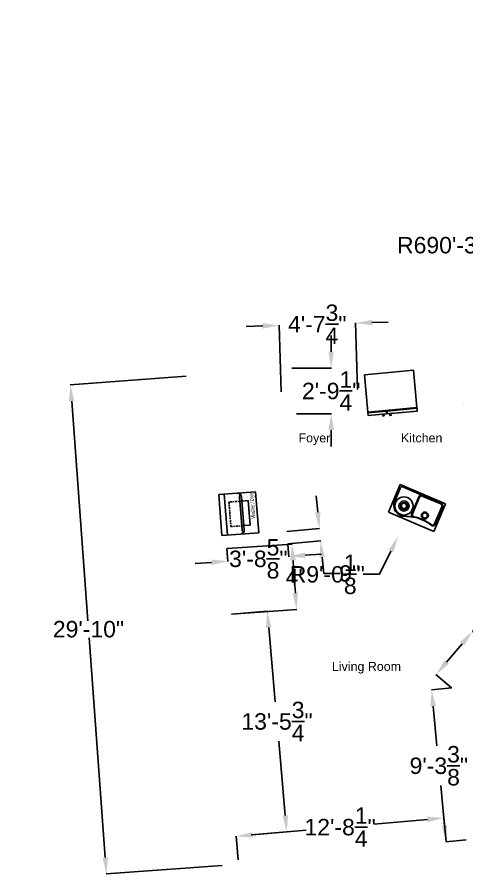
# Model space of a CAD drawing. Header units: inches. Extents: x 49 to 4147, y 45 to 8713.
# Drawn here: x 1248 to 1576, y 87 to 712 of the extents above; entities that cross this region are included whole.
import ezdxf

# ---------------------------------------------------------------- set-up
doc = ezdxf.new("R2010")
doc.units = ezdxf.units.IN
doc.header["$LTSCALE"] = 10
doc.header["$MEASUREMENT"] = 0
doc.linetypes.add('HIDDEN2', pattern=[0.1875, 0.125, -0.0625])
doc.layers.add('app-u5', color=7, linetype='Continuous')
doc.layers.add('dim-u5', color=7, linetype='Continuous')
doc.layers.get('0').off()
doc.styles.get("Standard").update_dxf_attribs({"font": 'arial.ttf'})
doc.dimstyles.get("Standard").update_dxf_attribs({"dimtxt": 12, "dimasz": 12, "dimexe": 0.18, "dimexo": 0.0625, "dimgap": 0.09, "dimtad": 0, "dimtih": 1, "dimtoh": 1, "dimdec": 3, "dimzin": 0, "dimdsep": 46, "dimlunit": 4, "dimtxsty": 'Standard', "dimcen": 0.09, "dimadec": 0, "dimazin": 0, "dimtfac": 1, "dimtdec": 3, "dimtofl": 0, "dimtmove": 0, "dimatfit": 3, "dimfxl": 1, "dimtolj": 1, "dimtzin": 0, "dimarcsym": 0})

# ---------------------------------------------------------------- blocks, each defined once
blk = doc.blocks.new('*D196')
at = {"layer": 'Defpoints', "color": 0, "transparency": 16777216}
for p in [(777.1, 8712.52), (1617.24, 471.76)]:
    blk.add_point(p, dxfattribs=at)
at = {"layer": 'dim-u5', "color": 0, "lineweight": -2, "transparency": 16777216}
for p, q in [((1597.66, 546.04), (1609.66, 546.04)), ((1609.66, 546.04), (1616.02, 483.7))]:
    blk.add_line(p, q, dxfattribs=at)
at = {"layer": 'dim-u5', "color": 0, "transparency": 16777216}
blk.add_solid([(1618.01, 483.9), (1614.03, 483.5), (1617.24, 471.76)], dxfattribs=at)
at = {"layer": 'dim-u5', "color": 0, "transparency": 16777216, "insert": (1562.18, 546.04), "char_height": 12, "attachment_point": 5}
blk.add_mtext('\\A1;R690\'-3{\\H1.000000x;\\S1/2;}"', dxfattribs=at)
blk = doc.blocks.new('*D291')
at = {"layer": 'Defpoints', "color": 0, "transparency": 16777216}
for p in [(1495.05, 489.17), (1440.81, 438.82), (1496.55, 440.53)]:
    blk.add_point(p, dxfattribs=at)
at = {"layer": 'dim-u5', "color": 0, "lineweight": -2, "transparency": 16777216}
for p, q in [((1496.54, 440.6), (1495.04, 489.35)), ((1507.04, 489.54), (1519.04, 489.91)), ((1427.32, 487.09), (1415.33, 486.72)), ((1440.81, 438.88), (1439.31, 487.64))]:
    blk.add_line(p, q, dxfattribs=at)
at = {"layer": 'dim-u5', "color": 0, "transparency": 16777216}
for points in [[(1427.26, 489.09), (1427.38, 485.09), (1439.32, 487.46)], [(1506.98, 491.54), (1507.1, 487.54), (1495.05, 489.17)]]:
    blk.add_solid(points, dxfattribs=at)
at = {"layer": 'dim-u5', "color": 0, "transparency": 16777216, "insert": (1467.18, 488.32), "char_height": 12, "attachment_point": 5}
blk.add_mtext('\\A1;4\'-7{\\H1.000000x;\\S3/4;}"', dxfattribs=at)
blk = doc.blocks.new('*D292')
at = {"layer": 'Defpoints', "color": 0, "transparency": 16777216}
for p in [(1371.39, 450.39), (1397.68, 93.37), (1313.26, 87.15)]:
    blk.add_point(p, dxfattribs=at)
at = {"layer": 'dim-u5', "color": 0, "lineweight": -2, "transparency": 16777216}
for p, q in [((1371.33, 450.39), (1286.79, 444.16)), ((1287.86, 432.21), (1299.66, 271.88)), ((1312.38, 99.12), (1300.58, 259.45)), ((1397.62, 93.36), (1313.08, 87.14))]:
    blk.add_line(p, q, dxfattribs=at)
at = {"layer": 'dim-u5', "color": 0, "transparency": 16777216}
for points in [[(1289.85, 432.36), (1285.86, 432.06), (1286.97, 444.18)], [(1314.38, 99.27), (1310.39, 98.97), (1313.26, 87.15)]]:
    blk.add_solid(points, dxfattribs=at)
at = {"layer": 'dim-u5', "color": 0, "transparency": 16777216, "insert": (1300.12, 265.67), "char_height": 12, "attachment_point": 5}
blk.add_mtext('\\A1;29\'-10"', dxfattribs=at)
blk = doc.blocks.new('*D294')
at = {"layer": 'Defpoints', "color": 0, "transparency": 16777216}
for p in [(1448.51, 456.21), (1452.04, 423.02), (1477.35, 423.02)]:
    blk.add_point(p, dxfattribs=at)
at = {"layer": 'dim-u5', "color": 0, "lineweight": -2, "transparency": 16777216}
for p, q in [((1477.35, 468.21), (1477.35, 480.21)), ((1448.57, 456.21), (1477.53, 456.21)), ((1452.1, 423.02), (1477.53, 423.02)), ((1477.35, 411.02), (1477.35, 399.02))]:
    blk.add_line(p, q, dxfattribs=at)
at = {"layer": 'dim-u5', "color": 0, "transparency": 16777216}
for points in [[(1475.35, 468.21), (1479.35, 468.21), (1477.35, 456.21)], [(1475.35, 411.02), (1479.35, 411.02), (1477.35, 423.02)]]:
    blk.add_solid(points, dxfattribs=at)
at = {"layer": 'dim-u5', "color": 0, "transparency": 16777216, "insert": (1477.35, 439.62), "char_height": 12, "attachment_point": 5}
blk.add_mtext('\\A1;2\'-9{\\H1.000000x;\\S1/4;}"', dxfattribs=at)
blk = doc.blocks.new('A$C4D583787')
for p, q in [((0, 21.98), (0, 0)), ((36.01, 21.98), (0, 21.98)), ((2.35, 19.95), (2.35, 19.95)), ((17.23, 19.96), (17.23, 19.96)), ((21.33, 19.96), (21.33, 19.96)), ((25.42, 19.96), (25.42, 19.96)), ((29.67, 19.96), (29.67, 19.96)), ((36.01, 0), (36.01, 21.98)), ((1.12, 13.39), (1.03, 2.85)), ((16.05, 16.05), (16.05, 2.84)), ((16.64, 16.28), (16.64, 2.97)), ((34.38, 2.93), (34.38, 16.66)), ((34.76, 2.93), (34.76, 16.67)), ((0, 0), (36.01, 0)), ((3.07, 0.89), (32.75, 1.03)), ((18.09, 1.44), (32.77, 1.42))]:
    blk.add_line(p, q)
for centre, radius in [((8.66, 13.34), 6.61), ((8.66, 13.34), 3.72), ((8.66, 13.34), 2.56), ((8.66, 13.34), 1.91), ((25.42, 13.77), 2.56), ((25.42, 13.77), 1.91)]:
    blk.add_circle(centre, radius)
for centre, radius, start, end in [((8.88, 12.96), 7.77, 90.98999, 176.83606), ((8.99, 13.16), 7.57, 66.10561, 91.81172), ((29.89, 65.74), 49.02, 248.65875, 255.83784), ((18.58, 16.16), 2.53, 140.13044, 182.53009), ((17.71, 16.67), 1.54, 76.92853, 133.91405), ((18.36, 16.15), 1.72, 137.34753, 175.611), ((18.09, 16.39), 1.37, 84.77636, 137.34753), ((24.66, 47.13), 29.7, 256.84573, 271.47327), ((25.31, 57.69), 40.56, 259.93683, 270.07818), ((25.32, 45.35), 28.23, 270.08621, 285.44348), ((24.63, 48.1), 30.67, 271.48499, 285.52777), ((33.28, 17.07), 1.55, 54.81302, 106.49911), ((32.92, 16.78), 1.36, 54.47153, 93.6546), ((32.79, 16.59), 1.6, 2.397, 54.47153), ((32.76, 16.89), 2.01, 353.66733, 45.72609), ((2.8, 2.65), 1.78, 173.4898, 230.52557), ((3.07, 3.66), 2.77, 239.46035, 270.01488), ((17.8, 2.71), 1.75, 175.58527, 268.6905), ((18.05, 2.86), 1.42, 175.34215, 271.51396), ((32.85, 3.27), 2.24, 267.66452, 305.89745), ((32.8, 3), 1.58, 268.80655, 357.61495), ((32.89, 2.83), 1.88, 312.759, 3.05014)]:
    blk.add_arc(centre, radius, start, end)
at = {"flags": 8}
for tag in ['MATERIAL', 'PRODUCT', 'TRADENAME', 'MODELNUMBER']:
    blk.add_attdef(tag, (18, 10.99), '', height=0.001, dxfattribs=at)
blk = doc.blocks.new('fridge')
at = {"color": 1}
for points, elevation in [([(-1899.78, -329.93), (-1899.78, -331.93), (-1921.78, -331.93), (-1921.78, -329.93)], -0.01), ([(-1901.63, -328.61), (-1902.63, -328.61), (-1902.63, -328.93), (-1901.63, -328.93)], -0.02), ([(-1901.78, -329.93), (-1901.78, -328.93), (-1902.1, -328.93), (-1902.1, -329.93)], -0.01), ([(-1899.29, -329.93), (-1899.29, -331.93), (-1885.78, -331.93), (-1885.78, -329.93)], -0.01), ([(-1897.43, -328.61), (-1896.43, -328.61), (-1896.43, -328.93), (-1897.43, -328.93)], -0.02), ([(-1897.29, -329.93), (-1897.29, -328.93), (-1896.96, -328.93), (-1896.96, -329.93)], -0.01), ([(-1885.78, -359.93), (-1885.78, -332.43), (-1921.78, -332.43), (-1921.78, -359.93)], -0.02)]:
    blk.add_lwpolyline(points, close=True, dxfattribs=dict(at, elevation=elevation))
blk = doc.blocks.new('*D295')
at = {"layer": 'Defpoints', "color": 0, "transparency": 16777216}
for p in [(1445.69, 327.94), (1401.21, 324.58), (1446.38, 318.79)]:
    blk.add_point(p, dxfattribs=at)
at = {"layer": 'dim-u5', "color": 0, "lineweight": -2, "transparency": 16777216}
for p, q in [((1445.69, 327.88), (1446.39, 318.61)), ((1401.22, 324.51), (1401.92, 315.24)), ((1458.35, 319.69), (1470.31, 320.6)), ((1389.94, 314.52), (1377.97, 313.61))]:
    blk.add_line(p, q, dxfattribs=at)
at = {"layer": 'dim-u5', "color": 0, "transparency": 16777216}
for points in [[(1458.19, 321.69), (1458.5, 317.7), (1446.38, 318.79)], [(1389.79, 316.51), (1390.09, 312.52), (1401.9, 315.42)]]:
    blk.add_solid(points, dxfattribs=at)
at = {"layer": 'dim-u5', "color": 0, "transparency": 16777216, "insert": (1424.14, 317.11), "char_height": 12, "attachment_point": 5}
blk.add_mtext('\\A1;3\'-8{\\H1.000000x;\\S5/8;}"', dxfattribs=at)
blk = doc.blocks.new('*D296')
at = {"layer": 'Defpoints', "color": 0, "transparency": 16777216}
for p in [(1401.22, 324.51), (1404.58, 276.64), (1452.04, 279.97)]:
    blk.add_point(p, dxfattribs=at)
at = {"layer": 'dim-u5', "color": 0, "lineweight": -2, "transparency": 16777216}
for p, q in [((1401.28, 324.52), (1448.85, 327.86)), ((1449.51, 315.88), (1449.93, 310)), ((1451.2, 291.94), (1450.78, 297.82)), ((1404.64, 276.64), (1452.22, 279.98))]:
    blk.add_line(p, q, dxfattribs=at)
at = {"layer": 'dim-u5', "color": 0, "transparency": 16777216}
for points in [[(1451.51, 316.02), (1447.52, 315.74), (1448.67, 327.85)], [(1453.19, 292.08), (1449.2, 291.8), (1452.04, 279.97)]]:
    blk.add_solid(points, dxfattribs=at)
at = {"layer": 'dim-u5', "color": 0, "transparency": 16777216, "insert": (1450.36, 303.91), "char_height": 12, "attachment_point": 5}
blk.add_mtext("\\A1;4'", dxfattribs=at)
blk = doc.blocks.new('*D297')
at = {"layer": 'Defpoints', "color": 0, "transparency": 16777216}
for p in [(1444.82, 336.92), (1445.69, 327.94), (1469.58, 330.24)]:
    blk.add_point(p, dxfattribs=at)
at = {"layer": 'dim-u5', "color": 0, "lineweight": -2, "transparency": 16777216}
for p, q in [((1467.57, 351.17), (1466.42, 363.11)), ((1444.88, 336.93), (1468.9, 339.24)), ((1445.75, 327.95), (1469.76, 330.26)), ((1470.73, 318.3), (1471.88, 306.35)), ((1471.88, 306.35), (1483.88, 306.35))]:
    blk.add_line(p, q, dxfattribs=at)
at = {"layer": 'dim-u5', "color": 0, "transparency": 16777216}
for points in [[(1469.56, 351.36), (1465.57, 350.98), (1468.72, 339.22)], [(1472.72, 318.49), (1468.74, 318.11), (1469.58, 330.24)]]:
    blk.add_solid(points, dxfattribs=at)
at = {"layer": 'dim-u5', "color": 0, "transparency": 16777216, "insert": (1490.87, 306.35), "char_height": 12, "attachment_point": 5}
blk.add_mtext('\\A1;9"', dxfattribs=at)
blk = doc.blocks.new('*D298')
at = {"layer": 'Defpoints', "color": 0, "transparency": 16777216}
for p in [(1565.4, 222.92), (1561.23, 110.59), (1575.96, 112)]:
    blk.add_point(p, dxfattribs=at)
at = {"layer": 'dim-u5', "color": 0, "lineweight": -2, "transparency": 16777216}
for p, q in [((1565.33, 222.92), (1550.48, 221.5)), ((1551.8, 209.57), (1554.57, 180.51)), ((1560.09, 122.54), (1557.32, 151.6)), ((1575.9, 111.99), (1561.05, 110.58))]:
    blk.add_line(p, q, dxfattribs=at)
at = {"layer": 'dim-u5', "color": 0, "transparency": 16777216}
for points in [[(1553.79, 209.76), (1549.81, 209.38), (1550.66, 221.52)], [(1562.08, 122.73), (1558.1, 122.35), (1561.23, 110.59)]]:
    blk.add_solid(points, dxfattribs=at)
at = {"layer": 'dim-u5', "color": 0, "transparency": 16777216, "insert": (1555.95, 166.06), "char_height": 12, "attachment_point": 5}
blk.add_mtext('\\A1;9\'-3{\\H1.000000x;\\S3/8;}"', dxfattribs=at)
blk = doc.blocks.new('*D299')
at = {"layer": 'Defpoints', "color": 0, "transparency": 16777216}
for p in [(1559.72, 127.98), (1561.24, 110.78), (1409.55, 97.38)]:
    blk.add_point(p, dxfattribs=at)
at = {"layer": 'dim-u5', "color": 0, "lineweight": -2, "transparency": 16777216}
for p, q in [((1547.77, 126.93), (1508.56, 123.46)), ((1561.24, 110.84), (1559.71, 128.16)), ((1419.98, 115.64), (1459.19, 119.1)), ((1409.54, 97.44), (1408.01, 114.76))]:
    blk.add_line(p, q, dxfattribs=at)
at = {"layer": 'dim-u5', "color": 0, "transparency": 16777216}
for points in [[(1547.59, 128.92), (1547.94, 124.93), (1559.72, 127.98)], [(1419.81, 117.63), (1420.16, 113.65), (1408.03, 114.59)]]:
    blk.add_solid(points, dxfattribs=at)
at = {"layer": 'dim-u5', "color": 0, "transparency": 16777216, "insert": (1483.87, 121.28), "char_height": 12, "attachment_point": 5}
blk.add_mtext('\\A1;12\'-8{\\H1.000000x;\\S1/4;}"', dxfattribs=at)
blk = doc.blocks.new('*D304')
at = {"layer": 'Defpoints', "color": 0, "transparency": 16777216}
for p in [(1580.69, 264.25), (1592.09, 254.63), (1565.33, 222.92)]:
    blk.add_point(p, dxfattribs=at)
at = {"layer": 'dim-u5', "color": 0, "lineweight": -2, "transparency": 16777216}
for p, q in [((1580.69, 264.25), (1588.43, 273.42)), ((1588.43, 273.42), (1600.43, 273.42)), ((1592.05, 254.67), (1580.55, 264.36)), ((1561.67, 241.71), (1572.95, 255.08)), ((1565.29, 222.96), (1553.79, 232.65))]:
    blk.add_line(p, q, dxfattribs=at)
at = {"layer": 'dim-u5', "color": 0, "transparency": 16777216}
for points in [[(1571.42, 256.37), (1574.48, 253.79), (1580.69, 264.25)], [(1560.14, 243), (1563.2, 240.42), (1553.93, 232.54)]]:
    blk.add_solid(points, dxfattribs=at)
at = {"layer": 'dim-u5', "color": 0, "transparency": 16777216, "insert": (1620.84, 273.42), "char_height": 12, "attachment_point": 5}
blk.add_mtext('\\A1;3\'-5{\\H1.000000x;\\S1/2;}"', dxfattribs=at)
blk = doc.blocks.new('*D197')
at = {"layer": 'Defpoints', "color": 0, "transparency": 16777216}
for p in [(1404.64, 276.64), (1418.87, 115.54), (1444.9, 117.84)]:
    blk.add_point(p, dxfattribs=at)
at = {"layer": 'dim-u5', "color": 0, "lineweight": -2, "transparency": 16777216}
for p, q in [((1404.7, 276.65), (1430.85, 278.95)), ((1431.73, 266.99), (1436.52, 212.72)), ((1443.85, 129.8), (1439.05, 184.06)), ((1418.93, 115.55), (1445.08, 117.86))]:
    blk.add_line(p, q, dxfattribs=at)
at = {"layer": 'dim-u5', "color": 0, "transparency": 16777216}
for points in [[(1433.72, 267.16), (1429.74, 266.81), (1430.67, 278.94)], [(1445.84, 129.97), (1441.85, 129.62), (1444.9, 117.84)]]:
    blk.add_solid(points, dxfattribs=at)
at = {"layer": 'dim-u5', "color": 0, "transparency": 16777216, "insert": (1437.79, 198.39), "char_height": 12, "attachment_point": 5}
blk.add_mtext('\\A1;13\'-5{\\H1.000000x;\\S3/4;}"', dxfattribs=at)
blk = doc.blocks.new('*D305')
at = {"layer": 'Defpoints', "color": 0, "transparency": 16777216}
for p in [(1573.97, 430.48), (1526.23, 333.45)]:
    blk.add_point(p, dxfattribs=at)
at = {"layer": 'dim-u5', "color": 0, "lineweight": -2, "transparency": 16777216}
for p, q in [((1573.88, 430.48), (1574.06, 430.48)), ((1573.97, 430.39), (1573.97, 430.57)), ((1512.62, 305.8), (1520.93, 322.68)), ((1500.62, 305.8), (1512.62, 305.8))]:
    blk.add_line(p, q, dxfattribs=at)
at = {"layer": 'dim-u5', "color": 0, "transparency": 16777216}
blk.add_solid([(1519.13, 323.56), (1522.72, 321.8), (1526.23, 333.45)], dxfattribs=at)
at = {"layer": 'dim-u5', "color": 0, "transparency": 16777216, "insert": (1474.49, 305.8), "char_height": 12, "attachment_point": 5}
blk.add_mtext('\\A1;R9\'-0{\\H1.000000x;\\S1/8;}"', dxfattribs=at)

msp = doc.modelspace()

# ---------------------------------------------------------------- linework, layer by layer
at = {"layer": 'app-u5', "linetype": 'Continuous'}
for p, q in [((1395.25253, 363.93964), (1408.71059, 365.00294)), ((1397.61544, 334.03284), (1395.25253, 363.93964)), ((1401.60301, 334.34789), (1399.2401, 364.25469)), ((1408.71059, 365.00294), (1422.16865, 366.06625)), ((1422.16865, 366.06625), (1424.53156, 336.15945)), ((1416.65987, 359.61231), (1412.17385, 359.25788)), ((1418.07761, 341.66823), (1416.65987, 359.61231)), ((1413.59159, 341.3138), (1418.07761, 341.66823)), ((1411.0735, 335.09614), (1397.61544, 334.03284)), ((1424.53156, 336.15945), (1411.0735, 335.09614))]:
    msp.add_line(p, q, dxfattribs=at)
at = {"layer": 'app-u5', "linetype": 'HIDDEN2'}
for p, q in [((1412.17385, 359.25788), (1402.70336, 358.50962)), ((1402.70336, 358.50962), (1404.12111, 340.56554)), ((1404.12111, 340.56554), (1413.59159, 341.3138))]:
    msp.add_line(p, q, dxfattribs=at)
at = {"layer": 'app-u5'}
for p, q in [((1410.44222, 362.13041), (1412.33254, 338.20497)), ((1411.93756, 362.24856), (1413.82788, 338.32312))]:
    msp.add_line(p, q, dxfattribs=at)
for centre, start, end in [((1408.94688, 362.01226), 4.51749956, 94.51749956), ((1413.4329, 362.3667), 143.10787745, 184.51749956), ((1410.8372, 338.08682), 274.51749956, 4.51749956), ((1415.32322, 338.44126), 184.51749956, 225.92712167)]:
    msp.add_arc(centre, 3, start, end, dxfattribs=at)

# ---------------------------------------------------------------- block references
at = {"layer": 'app-u5', "rotation": 185.3264850165851}
msp.add_blockref('fridge', (-342.65133, -81.94619, 0.01649), dxfattribs=at)
at = {"layer": 'app-u5'}
ref = msp.add_blockref('A$C4D583787', (1527.77349, 371.35283), dxfattribs=dict(at, xscale=-1, rotation=156.8654602831648))
ref.add_attrib('MATERIAL', 'CAST IRON', (1540.01895, 354.17286), dxfattribs={"layer": '0', "height": 0.001, "rotation": 156.86546028, "flags": 8})
ref.add_attrib('PRODUCT', 'SINKS', (1540.01519, 354.17265), dxfattribs={"layer": '0', "height": 0.001, "rotation": 156.86546028, "flags": 8})
ref.add_attrib('TRADENAME', 'CILANTRO', (1540.01719, 354.16998), dxfattribs={"layer": '0', "height": 0.001, "rotation": 156.86546028, "flags": 8})
ref.add_attrib('MODELNUMBER', 'K-5879-5', (1540.01536, 354.16895), dxfattribs={"layer": '0', "height": 0.001, "rotation": 156.86546028, "flags": 8})

# ---------------------------------------------------------------- texts
at = {"layer": 'app-u5', "oblique": 360, "width": 0.5625}
msp.add_text('Washer / Dryer', height=3, rotation=94.51749956, dxfattribs=at).set_placement((1421.98363, 346.68556))
at = {"layer": 'dim-u5'}
for s, height, p in [('Foyer', 6.498845, (1453.49058, 402.10687)), ('Kitchen', 6.498845, (1528.28075, 402.10687)), ('Living Room', 6.4988452, (1477.8787, 235.30346))]:
    msp.add_text(s, height=height, dxfattribs=at).set_placement(p)

# ---------------------------------------------------------------- dimensions: what is measured, and where the dimension line sits
for center, mpoint, picture, middle in [((777.10038, 8712.51963), (1617.23618, 471.76368), '*D196', (1562.18326, 546.04352)), ((1573.97401, 430.47855), (1526.22682, 333.44878), '*D305', (1474.48673, 305.80393))]:
    dim = msp.add_radius_dim(center=center, mpoint=mpoint, dimstyle='Standard', dxfattribs=at)
    dim.commit()
    dim.dimension.update_dxf_attribs({"geometry": picture, "text_midpoint": middle, "dimtype": 164})
for p1, p2, distance, picture, middle in [((1440.81427, 438.81622), (1496.54573, 440.53345), 48.66404, '*D291', (1467.18124, 488.31579)), ((1371.39412, 450.39404), (1397.68304, 93.36951), -84.64884, '*D292', (1300.11829, 265.66562)), ((1444.82222, 336.92164), (1445.68698, 327.94284), 24.00434, '*D297', (1490.86791, 306.35463)), ((1401.21049, 324.57603), (1445.68698, 327.94284), -9.18059, '*D295', (1424.14171, 317.10504)), ((1401.21521, 324.51371), (1404.57826, 276.63555), 47.57578, '*D296', (1450.35558, 303.90823)), ((1565.33412, 222.9165), (1592.09397, 254.62524), 14.91943, '*D304', (1620.84217, 273.41822)), ((1404.64061, 276.63993), (1418.86892, 115.54262), 26.1333, '*D197', (1437.78673, 198.39045)), ((1565.39634, 222.92242), (1575.96083, 111.99668), -14.79964, '*D298', (1555.94561, 166.0564)), ((1409.54864, 97.37793), (1561.24066, 110.77556), 17.27426, '*D299', (1483.87488, 121.28402))]:
    dim = msp.add_aligned_dim(p1=p1, p2=p2, distance=distance, dimstyle='Standard', dxfattribs=at)
    dim.commit()
    dim.dimension.update_dxf_attribs({"geometry": picture, "text_midpoint": middle})
dim = msp.add_linear_dim(base=(1477.34774, 423.02251), p1=(1448.51032, 456.21252), p2=(1452.03778, 423.02251), angle=90, dimstyle='Standard', dxfattribs=at)
dim.commit()
dim.dimension.update_dxf_attribs({"geometry": '*D294', "text_midpoint": (1477.34774, 439.61752)})

doc.saveas('drawing.dxf')
